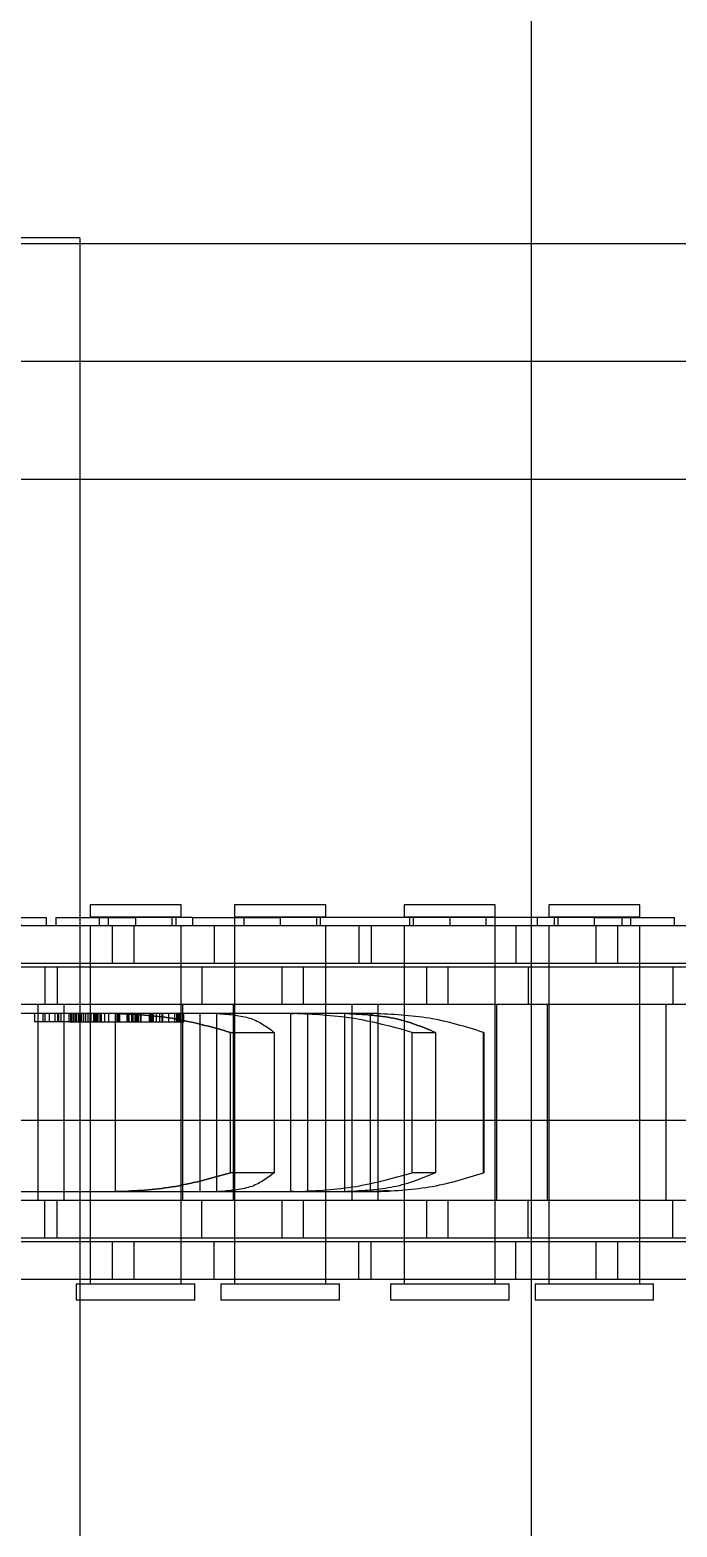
# Model space of a CAD drawing. Header units: metres. Extents: x 0 to 21025, y 0 to 14850.
# Drawn here: x 5781.3 to 5807.4, y 9284.2 to 9344.8 of the extents above; entities that cross this region are included whole.
import ezdxf

# ---------------------------------------------------------------- set-up
doc = ezdxf.new("R2010")
doc.units = ezdxf.units.M
doc.header["$LTSCALE"] = 25
doc.linetypes.add('HIDDEN2', pattern=[4.7625, 3.175, -1.5875])
doc.layers.add('SL4', color=4, linetype='Continuous')
doc.layers.add('ST1', color=7, linetype='HIDDEN2')

msp = doc.modelspace()

# ---------------------------------------------------------------- linework, layer by layer
at = {"layer": 'SL4'}
for p, q in [((5801.527, 9379.634), (5801.527, 9336.149)), ((6490.517, 9336.149), (5540.514, 9336.149)), ((5783.277, 9336.384), (5765.674, 9336.384)), ((5783.277, 9336.384), (5783.277, 9336.149)), ((5540.514, 9326.624), (6330.277, 9326.624))]:
    msp.add_line(p, q, dxfattribs=at)
at = {"layer": 'ST1'}
for p, q in [((5783.277, 9336.149), (5783.277, 9261.149)), ((5801.527, 9336.149), (5801.527, 9261.149)), ((6540.514, 9331.386), (5540.514, 9331.386)), ((5540.514, 9326.624), (6330.277, 9326.624)), ((5787.373, 9309.384), (5783.683, 9309.384)), ((5783.683, 9309.384), (5783.683, 9308.91)), ((5787.373, 9308.91), (5787.373, 9309.384)), ((5793.222, 9309.384), (5789.532, 9309.384)), ((5789.532, 9309.384), (5789.532, 9308.91)), ((5793.222, 9308.91), (5793.222, 9309.384)), ((5800.073, 9309.384), (5796.383, 9309.384)), ((5796.383, 9309.384), (5796.383, 9308.91)), ((5800.073, 9308.91), (5800.073, 9309.384)), ((5805.922, 9309.384), (5802.232, 9309.384)), ((5802.232, 9309.384), (5802.232, 9308.91)), ((5805.922, 9308.91), (5805.922, 9309.384)), ((5778.677, 9308.873), (5781.907, 9308.873)), ((5781.907, 9308.873), (5781.907, 9308.541)), ((5782.298, 9308.873), (5782.298, 9308.541)), ((5782.298, 9308.873), (5785.528, 9308.873)), ((5783.683, 9308.91), (5787.373, 9308.91)), ((5784.052, 9308.91), (5784.052, 9308.541)), ((5784.421, 9308.873), (5784.421, 9308.541)), ((5785.528, 9308.873), (5785.528, 9308.541)), ((5787.825, 9308.873), (5785.528, 9308.873)), ((5787.004, 9308.541), (5787.004, 9308.91)), ((5787.147, 9308.873), (5787.147, 9308.541)), ((5787.825, 9308.873), (5791.377, 9308.873)), ((5787.825, 9308.873), (5787.825, 9308.541)), ((5789.532, 9308.91), (5793.222, 9308.91)), ((5789.532, 9308.873), (5789.532, 9307.021)), ((5789.901, 9308.91), (5789.901, 9308.541)), ((5791.377, 9308.873), (5791.377, 9308.541)), ((5804.077, 9308.873), (5791.377, 9308.873)), ((5792.853, 9308.541), (5792.853, 9308.91)), ((5792.996, 9308.873), (5792.996, 9308.541)), ((5796.383, 9308.91), (5800.073, 9308.91)), ((5796.609, 9308.873), (5796.609, 9308.541)), ((5796.752, 9308.91), (5796.752, 9308.541)), ((5798.228, 9308.873), (5798.228, 9308.541)), ((5799.704, 9308.541), (5799.704, 9308.91)), ((5800.073, 9307.021), (5800.073, 9308.873)), ((5801.78, 9308.541), (5801.78, 9308.873)), ((5802.232, 9308.91), (5805.922, 9308.91)), ((5802.458, 9308.873), (5802.458, 9308.541)), ((5802.601, 9308.91), (5802.601, 9308.541)), ((5804.077, 9308.873), (5804.077, 9308.541)), ((5804.077, 9308.873), (5807.307, 9308.873)), ((5805.184, 9308.873), (5805.184, 9308.541)), ((5805.553, 9308.541), (5805.553, 9308.91)), ((5807.307, 9308.873), (5807.307, 9308.541)), ((5701.527, 9308.602), (5942.255, 9308.602)), ((5784.597, 9308.541), (5775.502, 9308.541)), ((5783.683, 9308.541), (5783.683, 9307.021)), ((5783.683, 9308.541), (5783.683, 9294.042)), ((5785.457, 9308.541), (5784.597, 9308.541)), ((5784.597, 9307.021), (5784.597, 9308.541)), ((5794.552, 9308.541), (5785.457, 9308.541)), ((5785.457, 9308.541), (5785.457, 9307.021)), ((5787.373, 9307.021), (5787.373, 9308.541)), ((5787.373, 9294.042), (5787.373, 9308.541)), ((5788.703, 9308.541), (5788.703, 9307.021)), ((5789.532, 9308.541), (5789.532, 9294.042)), ((5793.222, 9307.021), (5793.222, 9308.541)), ((5793.222, 9294.042), (5793.222, 9308.541)), ((5794.552, 9308.541), (5794.552, 9307.021)), ((5800.902, 9308.541), (5794.552, 9308.541)), ((5795.053, 9308.541), (5795.053, 9307.021)), ((5796.383, 9308.541), (5796.383, 9307.021)), ((5796.383, 9308.541), (5796.383, 9294.042)), ((5800.073, 9294.042), (5800.073, 9308.541)), ((5800.902, 9308.541), (5800.902, 9307.021)), ((5809.997, 9308.541), (5800.902, 9308.541)), ((5802.232, 9308.541), (5802.232, 9307.021)), ((5802.232, 9308.541), (5802.232, 9294.042)), ((5804.148, 9307.021), (5804.148, 9308.541)), ((5805.008, 9308.541), (5805.008, 9307.021)), ((5805.922, 9307.021), (5805.922, 9308.541)), ((5805.922, 9294.042), (5805.922, 9308.541)), ((5784.597, 9307.021), (5775.502, 9307.021)), ((5785.457, 9307.021), (5784.597, 9307.021)), ((5794.552, 9307.021), (5785.457, 9307.021)), ((5800.902, 9307.021), (5794.552, 9307.021)), ((5809.997, 9307.021), (5800.902, 9307.021)), ((5781.852, 9306.869), (5772.757, 9306.869)), ((5781.852, 9306.869), (5781.852, 9305.349)), ((5788.202, 9306.869), (5781.852, 9306.869)), ((5782.353, 9306.869), (5782.353, 9305.349)), ((5783.683, 9306.869), (5783.683, 9305.349)), ((5787.373, 9305.349), (5787.373, 9306.869)), ((5788.202, 9306.869), (5788.202, 9305.349)), ((5797.297, 9306.869), (5788.202, 9306.869)), ((5789.532, 9306.869), (5789.532, 9305.349)), ((5791.448, 9305.349), (5791.448, 9306.869)), ((5792.308, 9306.869), (5792.308, 9305.349)), ((5793.222, 9305.349), (5793.222, 9306.869)), ((5796.383, 9306.869), (5796.383, 9305.349)), ((5798.157, 9306.869), (5797.297, 9306.869)), ((5797.297, 9305.349), (5797.297, 9306.869)), ((5807.252, 9306.869), (5798.157, 9306.869)), ((5798.157, 9306.869), (5798.157, 9305.349)), ((5800.073, 9305.349), (5800.073, 9306.869)), ((5801.403, 9306.869), (5801.403, 9305.349)), ((5802.232, 9306.869), (5802.232, 9305.349)), ((5805.922, 9305.349), (5805.922, 9306.869)), ((5807.252, 9306.869), (5807.252, 9305.349)), ((5813.602, 9306.869), (5807.252, 9306.869)), ((5781.852, 9305.349), (5772.757, 9305.349)), ((5781.568, 9305.349), (5781.568, 9297.419)), ((5788.202, 9305.349), (5781.852, 9305.349)), ((5782.637, 9297.419), (5782.637, 9305.349)), ((5783.683, 9305.349), (5783.683, 9297.419)), ((5787.373, 9297.419), (5787.373, 9305.349)), ((5787.417, 9305.349), (5787.417, 9297.419)), ((5797.297, 9305.349), (5788.202, 9305.349)), ((5789.488, 9297.419), (5789.488, 9305.349)), ((5789.532, 9305.349), (5789.532, 9297.419)), ((5793.222, 9297.419), (5793.222, 9305.349)), ((5794.268, 9305.349), (5794.268, 9297.419)), ((5795.337, 9297.419), (5795.337, 9305.349)), ((5796.383, 9305.349), (5796.383, 9297.419)), ((5798.157, 9305.349), (5797.297, 9305.349)), ((5807.252, 9305.349), (5798.157, 9305.349)), ((5800.073, 9297.419), (5800.073, 9305.349)), ((5800.117, 9305.349), (5800.117, 9297.419)), ((5802.188, 9297.419), (5802.188, 9305.349)), ((5802.232, 9305.349), (5802.232, 9297.419)), ((5805.922, 9297.419), (5805.922, 9305.349)), ((5806.968, 9305.349), (5806.968, 9297.419)), ((5813.602, 9305.349), (5807.252, 9305.349)), ((5784.694, 9304.989), (5780.148, 9304.989)), ((5781.435, 9304.989), (5781.435, 9304.654)), ((5782.275, 9304.654), (5781.435, 9304.654)), ((5781.77, 9304.989), (5781.77, 9304.654)), ((5781.873, 9304.654), (5781.873, 9304.989)), ((5782.043, 9304.654), (5782.043, 9304.989)), ((5782.275, 9304.654), (5782.275, 9304.989)), ((5782.427, 9304.654), (5782.275, 9304.654)), ((5782.378, 9304.654), (5782.378, 9304.989)), ((5782.427, 9304.654), (5782.427, 9304.989)), ((5782.842, 9304.654), (5782.427, 9304.654)), ((5782.519, 9304.654), (5782.519, 9304.989)), ((5782.842, 9304.654), (5782.842, 9304.989)), ((5782.842, 9304.654), (5785.271, 9304.654)), ((5782.901, 9304.989), (5782.901, 9304.654)), ((5782.902, 9304.654), (5782.902, 9304.989)), ((5782.952, 9304.654), (5782.952, 9304.989)), ((5782.965, 9304.654), (5782.965, 9304.989)), ((5782.966, 9304.654), (5782.966, 9304.989)), ((5783.024, 9304.654), (5783.024, 9304.989)), ((5783.1, 9304.654), (5783.1, 9304.989)), ((5783.109, 9304.654), (5783.109, 9304.989)), ((5783.139, 9304.654), (5783.139, 9304.989)), ((5783.214, 9304.989), (5783.214, 9304.654)), ((5783.216, 9304.654), (5783.216, 9304.989)), ((5783.224, 9304.654), (5783.224, 9304.989)), ((5783.237, 9304.654), (5783.237, 9304.989)), ((5783.33, 9304.654), (5783.33, 9304.989)), ((5783.35, 9304.654), (5783.35, 9304.989)), ((5783.358, 9304.654), (5783.358, 9304.989)), ((5783.427, 9304.654), (5783.427, 9304.989)), ((5783.52, 9304.654), (5783.52, 9304.989)), ((5783.604, 9304.654), (5783.604, 9304.989)), ((5783.683, 9304.654), (5783.683, 9304.989)), ((5783.732, 9304.654), (5783.732, 9304.989)), ((5783.835, 9304.654), (5783.835, 9304.989)), ((5783.868, 9304.654), (5783.868, 9304.989)), ((5783.87, 9304.654), (5783.87, 9304.989)), ((5783.903, 9304.654), (5783.903, 9304.989)), ((5783.942, 9304.654), (5783.942, 9304.989)), ((5783.977, 9304.654), (5783.977, 9304.989)), ((5783.98, 9304.654), (5783.98, 9304.989)), ((5784.005, 9304.654), (5784.005, 9304.989)), ((5784.009, 9304.654), (5784.009, 9304.989)), ((5784.097, 9304.654), (5784.097, 9304.989)), ((5784.111, 9304.654), (5784.111, 9304.989)), ((5784.127, 9304.654), (5784.127, 9304.989)), ((5784.146, 9304.654), (5784.146, 9304.989)), ((5784.154, 9304.654), (5784.154, 9304.989)), ((5784.288, 9304.654), (5784.288, 9304.989)), ((5784.447, 9304.654), (5784.447, 9304.989)), ((5784.694, 9304.989), (5784.694, 9297.779)), ((5784.809, 9304.989), (5784.694, 9304.989)), ((5784.694, 9304.989), (5784.809, 9304.989)), ((5784.782, 9304.654), (5784.782, 9304.989)), ((5788.877, 9304.989), (5784.809, 9304.989)), ((5784.83, 9304.654), (5784.83, 9304.989)), ((5784.892, 9304.654), (5784.892, 9304.989)), ((5785.191, 9304.654), (5785.191, 9304.989)), ((5785.232, 9304.654), (5785.232, 9304.989)), ((5785.253, 9304.654), (5785.253, 9304.989)), ((5785.271, 9304.654), (5785.271, 9304.989)), ((5785.271, 9304.654), (5785.662, 9304.654)), ((5785.381, 9304.654), (5785.381, 9304.989)), ((5785.427, 9304.654), (5785.427, 9304.989)), ((5785.507, 9304.654), (5785.507, 9304.989)), ((5785.561, 9304.654), (5785.561, 9304.989)), ((5785.616, 9304.654), (5785.616, 9304.989)), ((5785.633, 9304.654), (5785.633, 9304.989)), ((5785.654, 9304.654), (5785.654, 9304.989)), ((5785.662, 9304.654), (5785.662, 9304.989)), ((5785.662, 9304.654), (5786.509, 9304.654)), ((5785.734, 9304.654), (5785.734, 9304.989)), ((5785.757, 9304.654), (5785.757, 9304.989)), ((5786.092, 9304.654), (5786.092, 9304.989)), ((5786.119, 9304.654), (5786.119, 9304.989)), ((5786.165, 9304.654), (5786.165, 9304.989)), ((5786.203, 9304.654), (5786.203, 9304.989)), ((5786.251, 9304.654), (5786.251, 9304.989)), ((5786.372, 9304.654), (5786.372, 9304.989)), ((5786.509, 9304.654), (5786.509, 9304.989)), ((5786.509, 9304.654), (5786.791, 9304.654)), ((5786.605, 9304.654), (5786.605, 9304.989)), ((5786.626, 9304.654), (5786.626, 9304.989)), ((5786.791, 9304.654), (5786.875, 9304.654)), ((5786.875, 9304.654), (5786.875, 9304.989)), ((5786.875, 9304.654), (5787.2, 9304.654)), ((5787.11, 9304.654), (5787.11, 9304.989)), ((5787.2, 9304.654), (5787.2, 9304.989)), ((5787.2, 9304.654), (5787.236, 9304.654)), ((5787.236, 9304.654), (5787.236, 9304.989)), ((5787.236, 9304.654), (5787.443, 9304.654)), ((5787.278, 9304.654), (5787.278, 9304.989)), ((5787.316, 9304.654), (5787.316, 9304.989)), ((5787.433, 9304.654), (5787.433, 9304.989)), ((5787.443, 9304.654), (5787.443, 9304.989)), ((5787.443, 9304.654), (5787.478, 9304.654)), ((5787.464, 9304.654), (5787.464, 9304.989)), ((5787.478, 9304.654), (5787.478, 9304.989)), ((5788.13, 9304.989), (5788.13, 9297.779)), ((5788.799, 9304.989), (5788.799, 9297.779)), ((5791.791, 9304.989), (5788.877, 9304.989)), ((5791.791, 9304.989), (5791.791, 9297.779)), ((5791.919, 9304.989), (5791.791, 9304.989)), ((5791.791, 9304.989), (5791.919, 9304.989)), ((5794.084, 9304.989), (5791.919, 9304.989)), ((5792.477, 9304.989), (5792.477, 9297.779)), ((5793.975, 9304.989), (5793.975, 9297.779)), ((5795.014, 9304.989), (5794.084, 9304.989)), ((5795.014, 9304.989), (5795.014, 9297.779)), ((5795.141, 9304.989), (5795.014, 9304.989)), ((5795.014, 9304.989), (5795.141, 9304.989)), ((5795.282, 9304.989), (5795.141, 9304.989)), ((5789.37, 9298.541), (5789.37, 9304.227)), ((5789.37, 9304.227), (5791.134, 9304.227)), ((5791.134, 9304.227), (5791.134, 9298.541)), ((5796.714, 9304.227), (5797.652, 9304.227)), ((5796.714, 9298.541), (5796.714, 9304.227)), ((5797.652, 9304.227), (5797.652, 9298.541)), ((5799.591, 9298.541), (5799.591, 9304.227)), ((5799.591, 9304.227), (5799.614, 9304.227)), ((5799.614, 9304.227), (5799.614, 9298.541)), ((5941.291, 9300.665), (5701.527, 9300.665)), ((5791.134, 9298.541), (5789.37, 9298.541)), ((5797.652, 9298.541), (5796.714, 9298.541)), ((5799.614, 9298.541), (5799.591, 9298.541)), ((5781.852, 9297.419), (5772.757, 9297.419)), ((5780.148, 9297.779), (5784.694, 9297.779)), ((5781.852, 9295.899), (5781.852, 9297.419)), ((5788.202, 9297.419), (5781.852, 9297.419)), ((5782.353, 9295.899), (5782.353, 9297.419)), ((5783.683, 9297.419), (5783.683, 9295.899)), ((5784.694, 9297.779), (5784.809, 9297.779)), ((5784.809, 9297.779), (5784.694, 9297.779)), ((5784.809, 9297.779), (5788.877, 9297.779)), ((5787.373, 9295.899), (5787.373, 9297.419)), ((5788.202, 9295.899), (5788.202, 9297.419)), ((5797.297, 9297.419), (5788.202, 9297.419)), ((5788.877, 9297.779), (5791.791, 9297.779)), ((5789.532, 9297.419), (5789.532, 9295.899)), ((5791.448, 9295.899), (5791.448, 9297.419)), ((5791.791, 9297.779), (5791.919, 9297.779)), ((5791.919, 9297.779), (5791.791, 9297.779)), ((5791.919, 9297.779), (5794.084, 9297.779)), ((5792.308, 9297.419), (5792.308, 9295.899)), ((5793.222, 9295.899), (5793.222, 9297.419)), ((5794.084, 9297.779), (5795.014, 9297.779)), ((5795.014, 9297.779), (5795.141, 9297.779)), ((5795.141, 9297.779), (5795.014, 9297.779)), ((5795.756, 9297.831), (5795.141, 9297.779)), ((5795.141, 9297.779), (5795.282, 9297.779)), ((5795.761, 9297.788), (5795.282, 9297.779)), ((5796.383, 9297.419), (5796.383, 9295.899)), ((5798.157, 9297.419), (5797.297, 9297.419)), ((5797.297, 9295.899), (5797.297, 9297.419)), ((5807.252, 9297.419), (5798.157, 9297.419)), ((5798.157, 9297.419), (5798.157, 9295.899)), ((5800.073, 9295.899), (5800.073, 9297.419)), ((5801.403, 9295.899), (5801.403, 9297.419)), ((5802.232, 9297.419), (5802.232, 9295.899)), ((5805.922, 9295.899), (5805.922, 9297.419)), ((5807.252, 9295.899), (5807.252, 9297.419)), ((5813.602, 9297.419), (5807.252, 9297.419)), ((5781.852, 9295.899), (5772.757, 9295.899)), ((5784.597, 9295.747), (5775.502, 9295.747)), ((5788.202, 9295.899), (5781.852, 9295.899)), ((5783.683, 9295.747), (5783.683, 9294.227)), ((5785.457, 9295.747), (5784.597, 9295.747)), ((5784.597, 9294.227), (5784.597, 9295.747)), ((5794.552, 9295.747), (5785.457, 9295.747)), ((5785.457, 9295.747), (5785.457, 9294.227)), ((5787.373, 9294.227), (5787.373, 9295.747)), ((5797.297, 9295.899), (5788.202, 9295.899)), ((5788.703, 9294.227), (5788.703, 9295.747)), ((5789.532, 9295.747), (5789.532, 9294.227)), ((5793.222, 9294.227), (5793.222, 9295.747)), ((5794.552, 9294.227), (5794.552, 9295.747)), ((5800.902, 9295.747), (5794.552, 9295.747)), ((5795.053, 9294.227), (5795.053, 9295.747)), ((5796.383, 9295.747), (5796.383, 9294.227)), ((5798.157, 9295.899), (5797.297, 9295.899)), ((5807.252, 9295.899), (5798.157, 9295.899)), ((5800.073, 9294.227), (5800.073, 9295.747)), ((5800.902, 9294.227), (5800.902, 9295.747)), ((5809.997, 9295.747), (5800.902, 9295.747)), ((5802.232, 9295.747), (5802.232, 9294.227)), ((5804.148, 9294.227), (5804.148, 9295.747)), ((5805.008, 9295.747), (5805.008, 9294.227)), ((5805.922, 9294.227), (5805.922, 9295.747)), ((5813.602, 9295.899), (5807.252, 9295.899)), ((5784.597, 9294.227), (5775.502, 9294.227)), ((5785.457, 9294.227), (5784.597, 9294.227)), ((5794.552, 9294.227), (5785.457, 9294.227)), ((5800.902, 9294.227), (5794.552, 9294.227)), ((5809.997, 9294.227), (5800.902, 9294.227)), ((5783.13, 9294.042), (5787.927, 9294.042)), ((5783.13, 9294.042), (5783.13, 9293.384)), ((5787.927, 9293.384), (5787.927, 9294.042)), ((5788.978, 9294.042), (5793.775, 9294.042)), ((5788.978, 9294.042), (5788.978, 9293.384)), ((5793.775, 9293.384), (5793.775, 9294.042)), ((5795.83, 9294.042), (5800.627, 9294.042)), ((5795.83, 9294.042), (5795.83, 9293.384)), ((5800.627, 9293.384), (5800.627, 9294.042)), ((5801.678, 9294.042), (5806.475, 9294.042)), ((5801.678, 9294.042), (5801.678, 9293.384)), ((5806.475, 9293.384), (5806.475, 9294.042)), ((5787.927, 9293.384), (5783.13, 9293.384)), ((5793.775, 9293.384), (5788.978, 9293.384)), ((5800.627, 9293.384), (5795.83, 9293.384)), ((5806.475, 9293.384), (5801.678, 9293.384))]:
    msp.add_line(p, q, dxfattribs=at)
for points, knots in [([(5789.37, 9304.227), (5788.57, 9304.449), (5787.018, 9304.88), (5785.53, 9304.953), (5784.809, 9304.989)], [0, 0, 0, 0, 0.515264, 1, 1, 1, 1]), ([(5784.809, 9304.989), (5785.53, 9304.953), (5787.018, 9304.88), (5788.57, 9304.449), (5789.37, 9304.227)], [0, 0, 0, 0, 0.484736, 1, 1, 1, 1]), ([(5788.877, 9304.989), (5789.33, 9304.953), (5790.263, 9304.88), (5790.837, 9304.449), (5791.134, 9304.227)], [0, 0, 0, 0, 0.484737, 1, 1, 1, 1]), ([(5796.714, 9304.227), (5795.908, 9304.449), (5794.343, 9304.88), (5792.711, 9304.953), (5791.919, 9304.989)], [0, 0, 0, 0, 0.515256, 1, 1, 1, 1]), ([(5794.084, 9304.989), (5794.732, 9304.953), (5796.07, 9304.88), (5797.114, 9304.449), (5797.652, 9304.227)], [0, 0, 0, 0, 0.484736, 1, 1, 1, 1]), ([(5797.652, 9304.227), (5797.114, 9304.449), (5796.07, 9304.88), (5794.732, 9304.953), (5794.084, 9304.989)], [0, 0, 0, 0, 0.5152638, 1, 1, 1, 1]), ([(5799.591, 9304.227), (5798.875, 9304.449), (5797.487, 9304.88), (5795.907, 9304.953), (5795.141, 9304.989)], [0, 0, 0, 0, 0.515254, 1, 1, 1, 1]), ([(5784.809, 9297.779), (5785.53, 9297.814), (5787.018, 9297.887), (5788.57, 9298.318), (5789.37, 9298.541)], [0, 0, 0, 0, 0.484736, 1, 1, 1, 1]), ([(5789.37, 9298.541), (5788.57, 9298.318), (5787.018, 9297.887), (5785.53, 9297.814), (5784.809, 9297.779)], [0, 0, 0, 0, 0.515264, 1, 1, 1, 1]), ([(5791.134, 9298.541), (5790.837, 9298.318), (5790.263, 9297.887), (5789.33, 9297.814), (5788.877, 9297.779)], [0, 0, 0, 0, 0.515263, 1, 1, 1, 1]), ([(5791.919, 9297.779), (5792.711, 9297.814), (5794.343, 9297.887), (5795.908, 9298.318), (5796.714, 9298.541)], [0, 0, 0, 0, 0.484722, 1, 1, 1, 1]), ([(5797.652, 9298.541), (5797.114, 9298.318), (5796.07, 9297.887), (5794.732, 9297.814), (5794.084, 9297.779)], [0, 0, 0, 0, 0.515264, 1, 1, 1, 1]), ([(5795.141, 9297.779), (5795.907, 9297.814), (5797.487, 9297.887), (5798.875, 9298.318), (5799.591, 9298.541)], [0, 0, 0, 0, 0.484725, 1, 1, 1, 1])]:
    msp.add_open_spline(points, degree=3, knots=knots, dxfattribs=at)

doc.saveas('drawing.dxf')
